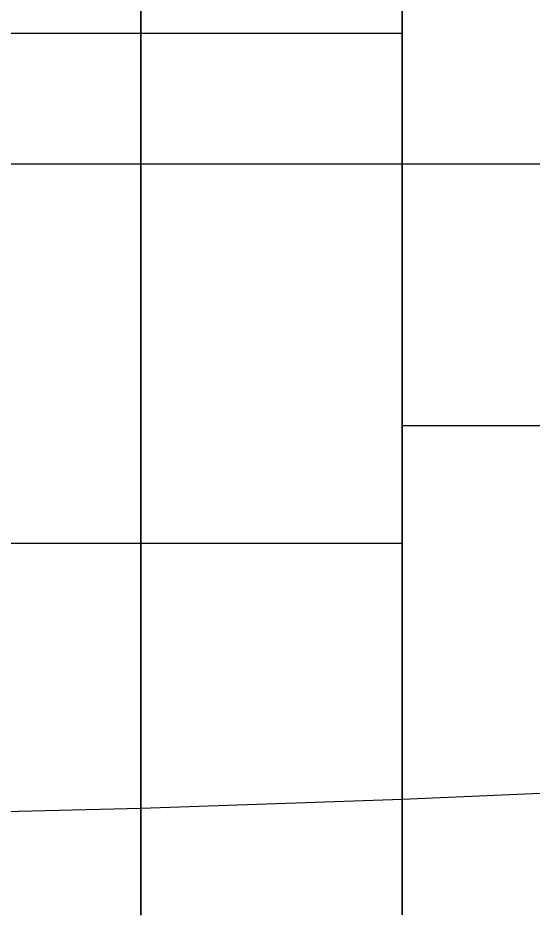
# Model space of a CAD drawing. Extents: x 0 to 100, y -6 to 6.
# Drawn here: x 47.06 to 51, y -5.74 to 1.12 of the extents above; entities that cross this region are included whole.
import ezdxf

# ---------------------------------------------------------------- set-up
doc = ezdxf.new("R2010")
doc.units = 0
for name, color, linetype in [('Compartiment', 3, 'CONTINUOUS'), ('Fysiek-horizontaal-vlak', 5, 'CONTINUOUS'), ('Gereserveerd', 1, 'CONTINUOUS'), ('Lijnenmodel-van-de-romp', 2, 'CONTINUOUS'), ('Vlakkenmodel-van-de-romp', 2, 'CONTINUOUS')]:
    doc.layers.add(name, color=color, linetype=linetype)

msp = doc.modelspace()

# ---------------------------------------------------------------- linework, layer by layer
at = {"layer": 'Compartiment'}
for points in [[(48, 4.92645, 1.75), (48, -4.92645, 1.75), (48, -4.94019, 1.7654), (48, -4.99565, 1.83088), (48, -5.04817, 1.89575), (48, -5.09638, 1.95781), (48, -5.13893, 2.01486), (48, -5.17497, 2.06543), (48, -5.20569, 2.11112), (48, -5.2328, 2.15427), (48, -5.25802, 2.1972), (48, -5.28304, 2.24227), (48, -5.30909, 2.29103), (48, -5.33547, 2.34185), (48, -5.36096, 2.39232), (48, -5.38439, 2.44006), (48, -5.40454, 2.48263), (48, -5.42056, 2.51823), (48, -5.43293, 2.54736), (48, -5.44249, 2.5711), (48, -5.45006, 2.59055), (48, -5.45646, 2.6068), (48, -5.46255, 2.62138), (48, -5.46926, 2.63757), (48, -5.47756, 2.65911), (48, -5.48842, 2.68973), (48, -5.5028, 2.73316), (48, -5.52126, 2.79183), (48, -5.54266, 2.86305), (48, -5.56549, 2.94281), (48, -5.58821, 3.02711), (48, -5.60928, 3.11196), (48, -5.6275, 3.19411), (48, -5.643, 3.27339), (48, -5.65625, 3.35035), (48, -5.66769, 3.42558), (48, -5.67779, 3.49964), (48, -5.68693, 3.57311), (48, -5.69518, 3.64662), (48, -5.70251, 3.72081), (48, -5.70892, 3.79631), (48, -5.71438, 3.87375), (48, -5.71892, 3.95327), (48, -5.72261, 4.03298), (48, -5.72555, 4.11051), (48, -5.72787, 4.18346), (48, -5.72965, 4.24946), (48, -5.73099, 4.30798), (48, -5.73183, 4.36596), (48, -5.7321, 4.43221), (48, -5.73173, 4.51553), (48, -5.73065, 4.62472), (48, -5.71725, 5.54175), (48, -5.71663, 5.60226), (48, -5.71281, 6.32562), (48, -5.71259, 6.49913), (48, -5.71281, 6.67084), (48, -5.72694, 7.99861), (48, -5.72839, 8.06306), (48, -5.72981, 8.11995), (48, -5.73624, 8.33055), (48, -5.73707, 8.35268), (48, -5.74341, 8.50023), (48, 5.74341, 8.50023)], [(50, 4.8562, 1.75), (50, -4.8562, 1.75), (50, -4.87945, 1.77663), (50, -4.93696, 1.84589), (50, -4.99042, 1.91276), (50, -5.03725, 1.97318), (50, -5.07487, 2.02309), (50, -5.10161, 2.05971), (50, -5.1195, 2.08547), (50, -5.13146, 2.10411), (50, -5.14043, 2.11936), (50, -5.14935, 2.13496), (50, -5.16053, 2.15383), (50, -5.18838, 2.19985), (50, -5.20348, 2.22501), (50, -5.21832, 2.2503), (50, -5.23226, 2.27492), (50, -5.24535, 2.29886), (50, -5.25776, 2.32232), (50, -5.26971, 2.34549), (50, -5.28136, 2.36856), (50, -5.2929, 2.39172), (50, -5.30438, 2.4152), (50, -5.31583, 2.43921), (50, -5.32727, 2.46398), (50, -5.33875, 2.48972), (50, -5.35023, 2.51644), (50, -5.36146, 2.54324), (50, -5.38189, 2.59267), (50, -5.39047, 2.61309), (50, -5.3978, 2.63004), (50, -5.40486, 2.64686), (50, -5.41288, 2.66774), (50, -5.42312, 2.6969), (50, -5.43681, 2.73855), (50, -5.45471, 2.7955), (50, -5.47575, 2.86503), (50, -5.49833, 2.94302), (50, -5.52091, 3.02536), (50, -5.5419, 3.10793), (50, -5.5601, 3.18747), (50, -5.57562, 3.26409), (50, -5.58898, 3.33874), (50, -5.60064, 3.41238), (50, -5.61109, 3.48598), (50, -5.62074, 3.56027), (50, -5.62961, 3.63517), (50, -5.63768, 3.71039), (50, -5.6449, 3.78562), (50, -5.65123, 3.86057), (50, -5.65664, 3.93507), (50, -5.66119, 4.00948), (50, -5.66495, 4.08426), (50, -5.66799, 4.15991), (50, -5.67038, 4.2369), (50, -5.67221, 4.31534), (50, -5.67353, 4.39383), (50, -5.67441, 4.4706), (50, -5.67492, 4.54387), (50, -5.67511, 4.61187), (50, -5.67505, 4.67424), (50, -5.67109, 5.88804), (50, -5.67154, 6.03572), (50, -5.67236, 6.18171), (50, -5.67358, 6.3296), (50, -5.67524, 6.483), (50, -5.68907, 7.32967), (50, -5.69082, 7.40878), (50, -5.69253, 7.47598), (50, -5.69441, 7.53907), (50, -5.71057, 7.98074), (50, -5.71249, 8.02584), (50, -5.71393, 8.05667), (50, -5.71501, 8.07755), (50, -5.71668, 8.1066), (50, -5.71854, 8.14267), (50, -5.71983, 8.16704), (50, -5.72153, 8.19666), (50, -5.72374, 8.23232), (50, -5.72652, 8.27406), (50, -5.74157, 8.48375), (50, 5.74157, 8.48375)], [(48, 1.16834, 0.18104), (48, 0.64525, 0.08064), (48, 0.59501, 0.07124), (48, 0.55787, 0.06442), (48, 0.5294, 0.05934), (48, 0.50514, 0.05514), (48, 0.42059, 0.04083), (48, 0.38644, 0.03514), (48, 0.35109, 0.02937), (48, 0.3157, 0.02377), (48, 0.28142, 0.01856), (48, 0.24933, 0.01384), (48, 0.2205, 0.00973), (48, 0.14999, 0.00001), (48, 0.12918, -0.00089), (48, 0.11808, -0.00132), (48, 0.10504, -0.00177), (48, 0.09054, -0.00215), (48, 0.07506, -0.00243), (48, 0.05909, -0.00253), (48, 0.04312, -0.0024), (48, 0.02762, -0.00197), (48, 0.01309, -0.00119), (48, 0, 0), (48, -0.01309, -0.00119), (48, -0.02762, -0.00197), (48, -0.04312, -0.0024), (48, -0.05909, -0.00253), (48, -0.07506, -0.00243), (48, -0.09054, -0.00215), (48, -0.10504, -0.00177), (48, -0.11808, -0.00132), (48, -0.12918, -0.00089), (48, -0.14999, 0.00001), (48, -0.2205, 0.00973), (48, -0.24933, 0.01384), (48, -0.28142, 0.01856), (48, -0.3157, 0.02377), (48, -0.35109, 0.02937), (48, -0.38644, 0.03514), (48, -0.42059, 0.04083), (48, -0.50514, 0.05514), (48, -0.5294, 0.05934), (48, -0.55787, 0.06442), (48, -0.59501, 0.07124), (48, -0.64525, 0.08064), (48, -1.16834, 0.18104), (48, -1.26504, 0.20001), (48, -1.36661, 0.22024), (48, -1.47671, 0.24257), (48, -1.599, 0.26784), (48, -1.73605, 0.29674), (48, -1.88611, 0.32942), (48, -2.04635, 0.36587), (48, -2.21391, 0.40611), (48, -2.38598, 0.45015), (48, -2.55926, 0.49762), (48, -2.72872, 0.5467), (48, -2.88891, 0.59522), (48, -3.03433, 0.64099), (48, -3.15953, 0.68182), (48, -3.26102, 0.71624), (48, -3.34323, 0.74559), (48, -3.41258, 0.77192), (48, -3.4755, 0.79726), (48, -3.5384, 0.82367), (48, -3.60634, 0.85277), (48, -3.67892, 0.8845), (48, -3.75435, 0.91837), (48, -3.83086, 0.95391), (48, -3.90666, 0.99064), (48, -3.98036, 1.02818), (48, -4.05201, 1.06665), (48, -4.12202, 1.10625), (48, -4.19082, 1.14721), (48, -4.25882, 1.18974), (48, -4.32634, 1.23399), (48, -4.3932, 1.27988), (48, -4.45913, 1.32723), (48, -4.52384, 1.37589), (48, -4.58705, 1.4257), (48, -4.64858, 1.47663), (48, -4.70865, 1.52911), (48, -4.76756, 1.58371), (48, -4.82562, 1.64099), (48, -4.88316, 1.70152), (48, -4.92645, 1.75), (48, 4.92645, 1.75)], [(50, 1.19988, 0.18301), (50, 1.10354, 0.16411), (50, 1.00924, 0.14592), (50, 0.59766, 0.06874), (50, 0.55087, 0.06028), (50, 0.51697, 0.05432), (50, 0.49159, 0.05002), (50, 0.47034, 0.04658), (50, 0.36407, 0.02973), (50, 0.33193, 0.02478), (50, 0.29976, 0.01997), (50, 0.26866, 0.01552), (50, 0.23962, 0.01152), (50, 0.21356, 0.00804), (50, 0.19144, 0.00517), (50, 0.14999, -0.00012), (50, 0.12918, -0.00094), (50, 0.11808, -0.00134), (50, 0.10504, -0.00175), (50, 0.09054, -0.0021), (50, 0.07506, -0.00235), (50, 0.05909, -0.00243), (50, 0.04312, -0.00229), (50, 0.02762, -0.00188), (50, 0.01309, -0.00114), (50, 0, -0.00002), (50, -0.01309, -0.00114), (50, -0.02762, -0.00188), (50, -0.04312, -0.00229), (50, -0.05909, -0.00243), (50, -0.07506, -0.00235), (50, -0.09054, -0.0021), (50, -0.10504, -0.00175), (50, -0.11808, -0.00134), (50, -0.12918, -0.00094), (50, -0.14999, -0.00012), (50, -0.19144, 0.00517), (50, -0.21356, 0.00804), (50, -0.23962, 0.01152), (50, -0.26866, 0.01552), (50, -0.29976, 0.01997), (50, -0.33193, 0.02478), (50, -0.36407, 0.02973), (50, -0.47034, 0.04658), (50, -0.49159, 0.05002), (50, -0.51697, 0.05432), (50, -0.55087, 0.06028), (50, -0.59766, 0.06874), (50, -1.00924, 0.14592), (50, -1.10354, 0.16411), (50, -1.19988, 0.18301), (50, -1.30169, 0.2034), (50, -1.41239, 0.22607), (50, -1.53542, 0.25178), (50, -1.67314, 0.2812), (50, -1.82379, 0.31448), (50, -1.98455, 0.35164), (50, -2.1526, 0.39272), (50, -2.32512, 0.43774), (50, -2.49885, 0.48635), (50, -2.66874, 0.53667), (50, -2.82931, 0.58645), (50, -2.97506, 0.63342), (50, -3.10051, 0.67532), (50, -3.20214, 0.71062), (50, -3.28442, 0.7407), (50, -3.3538, 0.76767), (50, -3.41672, 0.79361), (50, -3.47964, 0.82065), (50, -3.54762, 0.85044), (50, -3.62024, 0.8829), (50, -3.69571, 0.91753), (50, -3.7722, 0.95379), (50, -3.84793, 0.99118), (50, -3.92146, 1.02931), (50, -3.99289, 1.06831), (50, -4.06268, 1.10846), (50, -4.13128, 1.15001), (50, -4.19916, 1.19323), (50, -4.26665, 1.23829), (50, -4.33349, 1.28498), (50, -4.39929, 1.333), (50, -4.46369, 1.38203), (50, -4.52628, 1.43178), (50, -4.58685, 1.48215), (50, -4.6459, 1.53399), (50, -4.70408, 1.58838), (50, -4.76204, 1.64638), (50, -4.82046, 1.70906), (50, -4.8562, 1.75), (50, 4.8562, 1.75)]]:
    msp.add_polyline3d(points, dxfattribs=at)
at = {"layer": 'Fysiek-horizontaal-vlak'}
msp.add_polyline3d([(44, -5.00931, 1.75), (45.6, -4.98474, 1.75), (48, -4.92645, 1.75), (50, -4.8562, 1.75), (52, -4.76975, 1.75)], dxfattribs=at)
at = {"layer": 'Gereserveerd'}
for points in [[(45, 1, 1.6), (50, 1, 1.6), (50, -2, 1.6)], [(20, 0, 3), (60, 0, 2)], [(50, -2, 1.6), (50, -2, 6), (60, -2, 6), (60, -1.5, 7), (75, -1.5, 7)], [(45, -2.9, 1.6), (50, -2.9, 1.6), (50, -2, 1.6)]]:
    msp.add_polyline3d(points, dxfattribs=at)
at = {"layer": 'Lijnenmodel-van-de-romp'}
for points in [[(48, 5.74341, 8.50023), (48, 0, 8.50023)], [(50, 5.74157, 8.48375), (50, 0, 8.48375)], [(48, 0, 0), (48, 0.01309, -0.00119), (48, 0.02762, -0.00197), (48, 0.04312, -0.0024), (48, 0.05909, -0.00253), (48, 0.07506, -0.00243), (48, 0.09054, -0.00215), (48, 0.10504, -0.00177), (48, 0.11808, -0.00132), (48, 0.12918, -0.00089), (48, 0.14999, 0.00001), (48, 0.2205, 0.00973), (48, 0.24933, 0.01384), (48, 0.28142, 0.01856), (48, 0.3157, 0.02377), (48, 0.35109, 0.02937), (48, 0.38644, 0.03514), (48, 0.42059, 0.04083), (48, 0.50514, 0.05514), (48, 0.5294, 0.05934), (48, 0.55787, 0.06442), (48, 0.59501, 0.07124), (48, 0.64525, 0.08064), (48, 1.16834, 0.18104)], [(50, 0, -0.00002), (50, 0.01309, -0.00114), (50, 0.02762, -0.00188), (50, 0.04312, -0.00229), (50, 0.05909, -0.00243), (50, 0.07506, -0.00235), (50, 0.09054, -0.0021), (50, 0.10504, -0.00175), (50, 0.11808, -0.00134), (50, 0.12918, -0.00094), (50, 0.14999, -0.00012), (50, 0.19144, 0.00517), (50, 0.21356, 0.00804), (50, 0.23962, 0.01152), (50, 0.26866, 0.01552), (50, 0.29976, 0.01997), (50, 0.33193, 0.02478), (50, 0.36407, 0.02973), (50, 0.47034, 0.04658), (50, 0.49159, 0.05002), (50, 0.51697, 0.05432), (50, 0.55087, 0.06028), (50, 0.59766, 0.06874), (50, 1.00924, 0.14592), (50, 1.10354, 0.16411), (50, 1.19988, 0.18301)], [(48, 0, 0), (48, -0.01309, -0.00119), (48, -0.02762, -0.00197), (48, -0.04312, -0.0024), (48, -0.05909, -0.00253), (48, -0.07506, -0.00243), (48, -0.09054, -0.00215), (48, -0.10504, -0.00177), (48, -0.11808, -0.00132), (48, -0.12918, -0.00089), (48, -0.14999, 0.00001), (48, -0.2205, 0.00973), (48, -0.24933, 0.01384), (48, -0.28142, 0.01856), (48, -0.3157, 0.02377), (48, -0.35109, 0.02937), (48, -0.38644, 0.03514), (48, -0.42059, 0.04083), (48, -0.50514, 0.05514), (48, -0.5294, 0.05934), (48, -0.55787, 0.06442), (48, -0.59501, 0.07124), (48, -0.64525, 0.08064), (48, -1.16834, 0.18104), (48, -1.26504, 0.20001), (48, -1.36661, 0.22024), (48, -1.47671, 0.24257), (48, -1.599, 0.26784), (48, -1.73605, 0.29674), (48, -1.88611, 0.32942), (48, -2.04635, 0.36587), (48, -2.21391, 0.40611), (48, -2.38598, 0.45015), (48, -2.55926, 0.49762), (48, -2.72872, 0.5467), (48, -2.88891, 0.59522), (48, -3.03433, 0.64099), (48, -3.15953, 0.68182), (48, -3.26102, 0.71624), (48, -3.34323, 0.74559), (48, -3.41258, 0.77192), (48, -3.4755, 0.79726), (48, -3.5384, 0.82367), (48, -3.60634, 0.85277), (48, -3.67892, 0.8845), (48, -3.75435, 0.91837), (48, -3.83086, 0.95391), (48, -3.90666, 0.99064), (48, -3.98036, 1.02818), (48, -4.05201, 1.06665), (48, -4.12202, 1.10625), (48, -4.19082, 1.14721), (48, -4.25882, 1.18974), (48, -4.32634, 1.23399), (48, -4.3932, 1.27988), (48, -4.45913, 1.32723), (48, -4.52384, 1.37589), (48, -4.58705, 1.4257), (48, -4.64858, 1.47663), (48, -4.70865, 1.52911), (48, -4.76756, 1.58371), (48, -4.82562, 1.64099), (48, -4.88316, 1.70152), (48, -4.94019, 1.7654), (48, -4.99565, 1.83088), (48, -5.04817, 1.89575), (48, -5.09638, 1.95781), (48, -5.13893, 2.01486), (48, -5.17497, 2.06543), (48, -5.20569, 2.11112), (48, -5.2328, 2.15427), (48, -5.25802, 2.1972), (48, -5.28304, 2.24227), (48, -5.30909, 2.29103), (48, -5.33547, 2.34185), (48, -5.36096, 2.39232), (48, -5.38439, 2.44006), (48, -5.40454, 2.48263), (48, -5.42056, 2.51823), (48, -5.43293, 2.54736), (48, -5.44249, 2.5711), (48, -5.45006, 2.59055), (48, -5.45646, 2.6068), (48, -5.46255, 2.62138), (48, -5.46926, 2.63757), (48, -5.47756, 2.65911), (48, -5.48842, 2.68973), (48, -5.5028, 2.73316), (48, -5.52126, 2.79183), (48, -5.54266, 2.86305), (48, -5.56549, 2.94281), (48, -5.58821, 3.02711), (48, -5.60928, 3.11196), (48, -5.6275, 3.19411), (48, -5.643, 3.27339), (48, -5.65625, 3.35035), (48, -5.66769, 3.42558), (48, -5.67779, 3.49964), (48, -5.68693, 3.57311), (48, -5.69518, 3.64662), (48, -5.70251, 3.72081), (48, -5.70892, 3.79631), (48, -5.71438, 3.87375), (48, -5.71892, 3.95327), (48, -5.72261, 4.03298), (48, -5.72555, 4.11051), (48, -5.72787, 4.18346), (48, -5.72965, 4.24946), (48, -5.73099, 4.30798), (48, -5.73183, 4.36596), (48, -5.7321, 4.43221), (48, -5.73173, 4.51553), (48, -5.73065, 4.62472), (48, -5.71725, 5.54175), (48, -5.71663, 5.60226), (48, -5.71281, 6.32562), (48, -5.71259, 6.49913), (48, -5.71281, 6.67084), (48, -5.72694, 7.99861), (48, -5.72839, 8.06306), (48, -5.72981, 8.11995), (48, -5.73624, 8.33055), (48, -5.73707, 8.35268), (48, -5.74341, 8.50023), (48, 0, 8.50023)], [(50, 0, -0.00002), (50, -0.01309, -0.00114), (50, -0.02762, -0.00188), (50, -0.04312, -0.00229), (50, -0.05909, -0.00243), (50, -0.07506, -0.00235), (50, -0.09054, -0.0021), (50, -0.10504, -0.00175), (50, -0.11808, -0.00134), (50, -0.12918, -0.00094), (50, -0.14999, -0.00012), (50, -0.19144, 0.00517), (50, -0.21356, 0.00804), (50, -0.23962, 0.01152), (50, -0.26866, 0.01552), (50, -0.29976, 0.01997), (50, -0.33193, 0.02478), (50, -0.36407, 0.02973), (50, -0.47034, 0.04658), (50, -0.49159, 0.05002), (50, -0.51697, 0.05432), (50, -0.55087, 0.06028), (50, -0.59766, 0.06874), (50, -1.00924, 0.14592), (50, -1.10354, 0.16411), (50, -1.19988, 0.18301), (50, -1.30169, 0.2034), (50, -1.41239, 0.22607), (50, -1.53542, 0.25178), (50, -1.67314, 0.2812), (50, -1.82379, 0.31448), (50, -1.98455, 0.35164), (50, -2.1526, 0.39272), (50, -2.32512, 0.43774), (50, -2.49885, 0.48635), (50, -2.66874, 0.53667), (50, -2.82931, 0.58645), (50, -2.97506, 0.63342), (50, -3.10051, 0.67532), (50, -3.20214, 0.71062), (50, -3.28442, 0.7407), (50, -3.3538, 0.76767), (50, -3.41672, 0.79361), (50, -3.47964, 0.82065), (50, -3.54762, 0.85044), (50, -3.62024, 0.8829), (50, -3.69571, 0.91753), (50, -3.7722, 0.95379), (50, -3.84793, 0.99118), (50, -3.92146, 1.02931), (50, -3.99289, 1.06831), (50, -4.06268, 1.10846), (50, -4.13128, 1.15001), (50, -4.19916, 1.19323), (50, -4.26665, 1.23829), (50, -4.33349, 1.28498), (50, -4.39929, 1.333), (50, -4.46369, 1.38203), (50, -4.52628, 1.43178), (50, -4.58685, 1.48215), (50, -4.6459, 1.53399), (50, -4.70408, 1.58838), (50, -4.76204, 1.64638), (50, -4.82046, 1.70906), (50, -4.87945, 1.77663), (50, -4.93696, 1.84589), (50, -4.99042, 1.91276), (50, -5.03725, 1.97318), (50, -5.07487, 2.02309), (50, -5.10161, 2.05971), (50, -5.1195, 2.08547), (50, -5.13146, 2.10411), (50, -5.14043, 2.11936), (50, -5.14935, 2.13496), (50, -5.16053, 2.15383), (50, -5.18838, 2.19985), (50, -5.20348, 2.22501), (50, -5.21832, 2.2503), (50, -5.23226, 2.27492), (50, -5.24535, 2.29886), (50, -5.25776, 2.32232), (50, -5.26971, 2.34549), (50, -5.28136, 2.36856), (50, -5.2929, 2.39172), (50, -5.30438, 2.4152), (50, -5.31583, 2.43921), (50, -5.32727, 2.46398), (50, -5.33875, 2.48972), (50, -5.35023, 2.51644), (50, -5.36146, 2.54324), (50, -5.38189, 2.59267), (50, -5.39047, 2.61309), (50, -5.3978, 2.63004), (50, -5.40486, 2.64686), (50, -5.41288, 2.66774), (50, -5.42312, 2.6969), (50, -5.43681, 2.73855), (50, -5.45471, 2.7955), (50, -5.47575, 2.86503), (50, -5.49833, 2.94302), (50, -5.52091, 3.02536), (50, -5.5419, 3.10793), (50, -5.5601, 3.18747), (50, -5.57562, 3.26409), (50, -5.58898, 3.33874), (50, -5.60064, 3.41238), (50, -5.61109, 3.48598), (50, -5.62074, 3.56027), (50, -5.62961, 3.63517), (50, -5.63768, 3.71039), (50, -5.6449, 3.78562), (50, -5.65123, 3.86057), (50, -5.65664, 3.93507), (50, -5.66119, 4.00948), (50, -5.66495, 4.08426), (50, -5.66799, 4.15991), (50, -5.67038, 4.2369), (50, -5.67221, 4.31534), (50, -5.67353, 4.39383), (50, -5.67441, 4.4706), (50, -5.67492, 4.54387), (50, -5.67511, 4.61187), (50, -5.67505, 4.67424), (50, -5.67109, 5.88804), (50, -5.67154, 6.03572), (50, -5.67236, 6.18171), (50, -5.67358, 6.3296), (50, -5.67524, 6.483), (50, -5.68907, 7.32967), (50, -5.69082, 7.40878), (50, -5.69253, 7.47598), (50, -5.69441, 7.53907), (50, -5.71057, 7.98074), (50, -5.71249, 8.02584), (50, -5.71393, 8.05667), (50, -5.71501, 8.07755), (50, -5.71668, 8.1066), (50, -5.71854, 8.14267), (50, -5.71983, 8.16704), (50, -5.72153, 8.19666), (50, -5.72374, 8.23232), (50, -5.72652, 8.27406), (50, -5.74157, 8.48375), (50, 0, 8.48375)]]:
    msp.add_polyline3d(points, dxfattribs=at)
at = {"layer": 'Vlakkenmodel-van-de-romp'}
for points in [[(48, 5.74341, 8.50023), (48, 0, 8.50023)], [(50, 5.74157, 8.48375), (50, 0, 8.48375)], [(48, 0, 0), (48, 0.01309, -0.00119), (48, 0.02762, -0.00197), (48, 0.04312, -0.0024), (48, 0.05909, -0.00253), (48, 0.07506, -0.00243), (48, 0.09054, -0.00215), (48, 0.10504, -0.00177), (48, 0.11808, -0.00132), (48, 0.12918, -0.00089), (48, 0.14999, 0.00001), (48, 0.2205, 0.00973), (48, 0.24933, 0.01384), (48, 0.28142, 0.01856), (48, 0.3157, 0.02377), (48, 0.35109, 0.02937), (48, 0.38644, 0.03514), (48, 0.42059, 0.04083), (48, 0.50514, 0.05514), (48, 0.5294, 0.05934), (48, 0.55787, 0.06442), (48, 0.59501, 0.07124), (48, 0.64525, 0.08064), (48, 1.16834, 0.18104)], [(50, 0, -0.00002), (50, 0.01309, -0.00114), (50, 0.02762, -0.00188), (50, 0.04312, -0.00229), (50, 0.05909, -0.00243), (50, 0.07506, -0.00235), (50, 0.09054, -0.0021), (50, 0.10504, -0.00175), (50, 0.11808, -0.00134), (50, 0.12918, -0.00094), (50, 0.14999, -0.00012), (50, 0.19144, 0.00517), (50, 0.21356, 0.00804), (50, 0.23962, 0.01152), (50, 0.26866, 0.01552), (50, 0.29976, 0.01997), (50, 0.33193, 0.02478), (50, 0.36407, 0.02973), (50, 0.47034, 0.04658), (50, 0.49159, 0.05002), (50, 0.51697, 0.05432), (50, 0.55087, 0.06028), (50, 0.59766, 0.06874), (50, 1.00924, 0.14592), (50, 1.10354, 0.16411), (50, 1.19988, 0.18301)], [(48, 0, 0), (48, -0.01309, -0.00119), (48, -0.02762, -0.00197), (48, -0.04312, -0.0024), (48, -0.05909, -0.00253), (48, -0.07506, -0.00243), (48, -0.09054, -0.00215), (48, -0.10504, -0.00177), (48, -0.11808, -0.00132), (48, -0.12918, -0.00089), (48, -0.14999, 0.00001), (48, -0.2205, 0.00973), (48, -0.24933, 0.01384), (48, -0.28142, 0.01856), (48, -0.3157, 0.02377), (48, -0.35109, 0.02937), (48, -0.38644, 0.03514), (48, -0.42059, 0.04083), (48, -0.50514, 0.05514), (48, -0.5294, 0.05934), (48, -0.55787, 0.06442), (48, -0.59501, 0.07124), (48, -0.64525, 0.08064), (48, -1.16834, 0.18104), (48, -1.26504, 0.20001), (48, -1.36661, 0.22024), (48, -1.47671, 0.24257), (48, -1.599, 0.26784), (48, -1.73605, 0.29674), (48, -1.88611, 0.32942), (48, -2.04635, 0.36587), (48, -2.21391, 0.40611), (48, -2.38598, 0.45015), (48, -2.55926, 0.49762), (48, -2.72872, 0.5467), (48, -2.88891, 0.59522), (48, -3.03433, 0.64099), (48, -3.15953, 0.68182), (48, -3.26102, 0.71624), (48, -3.34323, 0.74559), (48, -3.41258, 0.77192), (48, -3.4755, 0.79726), (48, -3.5384, 0.82367), (48, -3.60634, 0.85277), (48, -3.67892, 0.8845), (48, -3.75435, 0.91837), (48, -3.83086, 0.95391), (48, -3.90666, 0.99064), (48, -3.98036, 1.02818), (48, -4.05201, 1.06665), (48, -4.12202, 1.10625), (48, -4.19082, 1.14721), (48, -4.25882, 1.18974), (48, -4.32634, 1.23399), (48, -4.3932, 1.27988), (48, -4.45913, 1.32723), (48, -4.52384, 1.37589), (48, -4.58705, 1.4257), (48, -4.64858, 1.47663), (48, -4.70865, 1.52911), (48, -4.76756, 1.58371), (48, -4.82562, 1.64099), (48, -4.88316, 1.70152), (48, -4.94019, 1.7654), (48, -4.99565, 1.83088), (48, -5.04817, 1.89575), (48, -5.09638, 1.95781), (48, -5.13893, 2.01486), (48, -5.17497, 2.06543), (48, -5.20569, 2.11112), (48, -5.2328, 2.15427), (48, -5.25802, 2.1972), (48, -5.28304, 2.24227), (48, -5.30909, 2.29103), (48, -5.33547, 2.34185), (48, -5.36096, 2.39232), (48, -5.38439, 2.44006), (48, -5.40454, 2.48263), (48, -5.42056, 2.51823), (48, -5.43293, 2.54736), (48, -5.44249, 2.5711), (48, -5.45006, 2.59055), (48, -5.45646, 2.6068), (48, -5.46255, 2.62138), (48, -5.46926, 2.63757), (48, -5.47756, 2.65911), (48, -5.48842, 2.68973), (48, -5.5028, 2.73316), (48, -5.52126, 2.79183), (48, -5.54266, 2.86305), (48, -5.56549, 2.94281), (48, -5.58821, 3.02711), (48, -5.60928, 3.11196), (48, -5.6275, 3.19411), (48, -5.643, 3.27339), (48, -5.65625, 3.35035), (48, -5.66769, 3.42558), (48, -5.67779, 3.49964), (48, -5.68693, 3.57311), (48, -5.69518, 3.64662), (48, -5.70251, 3.72081), (48, -5.70892, 3.79631), (48, -5.71438, 3.87375), (48, -5.71892, 3.95327), (48, -5.72261, 4.03298), (48, -5.72555, 4.11051), (48, -5.72787, 4.18346), (48, -5.72965, 4.24946), (48, -5.73099, 4.30798), (48, -5.73183, 4.36596), (48, -5.7321, 4.43221), (48, -5.73173, 4.51553), (48, -5.73065, 4.62472), (48, -5.71725, 5.54175), (48, -5.71663, 5.60226), (48, -5.71281, 6.32562), (48, -5.71259, 6.49913), (48, -5.71281, 6.67084), (48, -5.72694, 7.99861), (48, -5.72839, 8.06306), (48, -5.72981, 8.11995), (48, -5.73624, 8.33055), (48, -5.73707, 8.35268), (48, -5.74341, 8.50023), (48, 0, 8.50023)], [(50, 0, -0.00002), (50, -0.01309, -0.00114), (50, -0.02762, -0.00188), (50, -0.04312, -0.00229), (50, -0.05909, -0.00243), (50, -0.07506, -0.00235), (50, -0.09054, -0.0021), (50, -0.10504, -0.00175), (50, -0.11808, -0.00134), (50, -0.12918, -0.00094), (50, -0.14999, -0.00012), (50, -0.19144, 0.00517), (50, -0.21356, 0.00804), (50, -0.23962, 0.01152), (50, -0.26866, 0.01552), (50, -0.29976, 0.01997), (50, -0.33193, 0.02478), (50, -0.36407, 0.02973), (50, -0.47034, 0.04658), (50, -0.49159, 0.05002), (50, -0.51697, 0.05432), (50, -0.55087, 0.06028), (50, -0.59766, 0.06874), (50, -1.00924, 0.14592), (50, -1.10354, 0.16411), (50, -1.19988, 0.18301), (50, -1.30169, 0.2034), (50, -1.41239, 0.22607), (50, -1.53542, 0.25178), (50, -1.67314, 0.2812), (50, -1.82379, 0.31448), (50, -1.98455, 0.35164), (50, -2.1526, 0.39272), (50, -2.32512, 0.43774), (50, -2.49885, 0.48635), (50, -2.66874, 0.53667), (50, -2.82931, 0.58645), (50, -2.97506, 0.63342), (50, -3.10051, 0.67532), (50, -3.20214, 0.71062), (50, -3.28442, 0.7407), (50, -3.3538, 0.76767), (50, -3.41672, 0.79361), (50, -3.47964, 0.82065), (50, -3.54762, 0.85044), (50, -3.62024, 0.8829), (50, -3.69571, 0.91753), (50, -3.7722, 0.95379), (50, -3.84793, 0.99118), (50, -3.92146, 1.02931), (50, -3.99289, 1.06831), (50, -4.06268, 1.10846), (50, -4.13128, 1.15001), (50, -4.19916, 1.19323), (50, -4.26665, 1.23829), (50, -4.33349, 1.28498), (50, -4.39929, 1.333), (50, -4.46369, 1.38203), (50, -4.52628, 1.43178), (50, -4.58685, 1.48215), (50, -4.6459, 1.53399), (50, -4.70408, 1.58838), (50, -4.76204, 1.64638), (50, -4.82046, 1.70906), (50, -4.87945, 1.77663), (50, -4.93696, 1.84589), (50, -4.99042, 1.91276), (50, -5.03725, 1.97318), (50, -5.07487, 2.02309), (50, -5.10161, 2.05971), (50, -5.1195, 2.08547), (50, -5.13146, 2.10411), (50, -5.14043, 2.11936), (50, -5.14935, 2.13496), (50, -5.16053, 2.15383), (50, -5.18838, 2.19985), (50, -5.20348, 2.22501), (50, -5.21832, 2.2503), (50, -5.23226, 2.27492), (50, -5.24535, 2.29886), (50, -5.25776, 2.32232), (50, -5.26971, 2.34549), (50, -5.28136, 2.36856), (50, -5.2929, 2.39172), (50, -5.30438, 2.4152), (50, -5.31583, 2.43921), (50, -5.32727, 2.46398), (50, -5.33875, 2.48972), (50, -5.35023, 2.51644), (50, -5.36146, 2.54324), (50, -5.38189, 2.59267), (50, -5.39047, 2.61309), (50, -5.3978, 2.63004), (50, -5.40486, 2.64686), (50, -5.41288, 2.66774), (50, -5.42312, 2.6969), (50, -5.43681, 2.73855), (50, -5.45471, 2.7955), (50, -5.47575, 2.86503), (50, -5.49833, 2.94302), (50, -5.52091, 3.02536), (50, -5.5419, 3.10793), (50, -5.5601, 3.18747), (50, -5.57562, 3.26409), (50, -5.58898, 3.33874), (50, -5.60064, 3.41238), (50, -5.61109, 3.48598), (50, -5.62074, 3.56027), (50, -5.62961, 3.63517), (50, -5.63768, 3.71039), (50, -5.6449, 3.78562), (50, -5.65123, 3.86057), (50, -5.65664, 3.93507), (50, -5.66119, 4.00948), (50, -5.66495, 4.08426), (50, -5.66799, 4.15991), (50, -5.67038, 4.2369), (50, -5.67221, 4.31534), (50, -5.67353, 4.39383), (50, -5.67441, 4.4706), (50, -5.67492, 4.54387), (50, -5.67511, 4.61187), (50, -5.67505, 4.67424), (50, -5.67109, 5.88804), (50, -5.67154, 6.03572), (50, -5.67236, 6.18171), (50, -5.67358, 6.3296), (50, -5.67524, 6.483), (50, -5.68907, 7.32967), (50, -5.69082, 7.40878), (50, -5.69253, 7.47598), (50, -5.69441, 7.53907), (50, -5.71057, 7.98074), (50, -5.71249, 8.02584), (50, -5.71393, 8.05667), (50, -5.71501, 8.07755), (50, -5.71668, 8.1066), (50, -5.71854, 8.14267), (50, -5.71983, 8.16704), (50, -5.72153, 8.19666), (50, -5.72374, 8.23232), (50, -5.72652, 8.27406), (50, -5.74157, 8.48375), (50, 0, 8.48375)]]:
    msp.add_polyline3d(points, dxfattribs=at)

doc.saveas('drawing.dxf')
